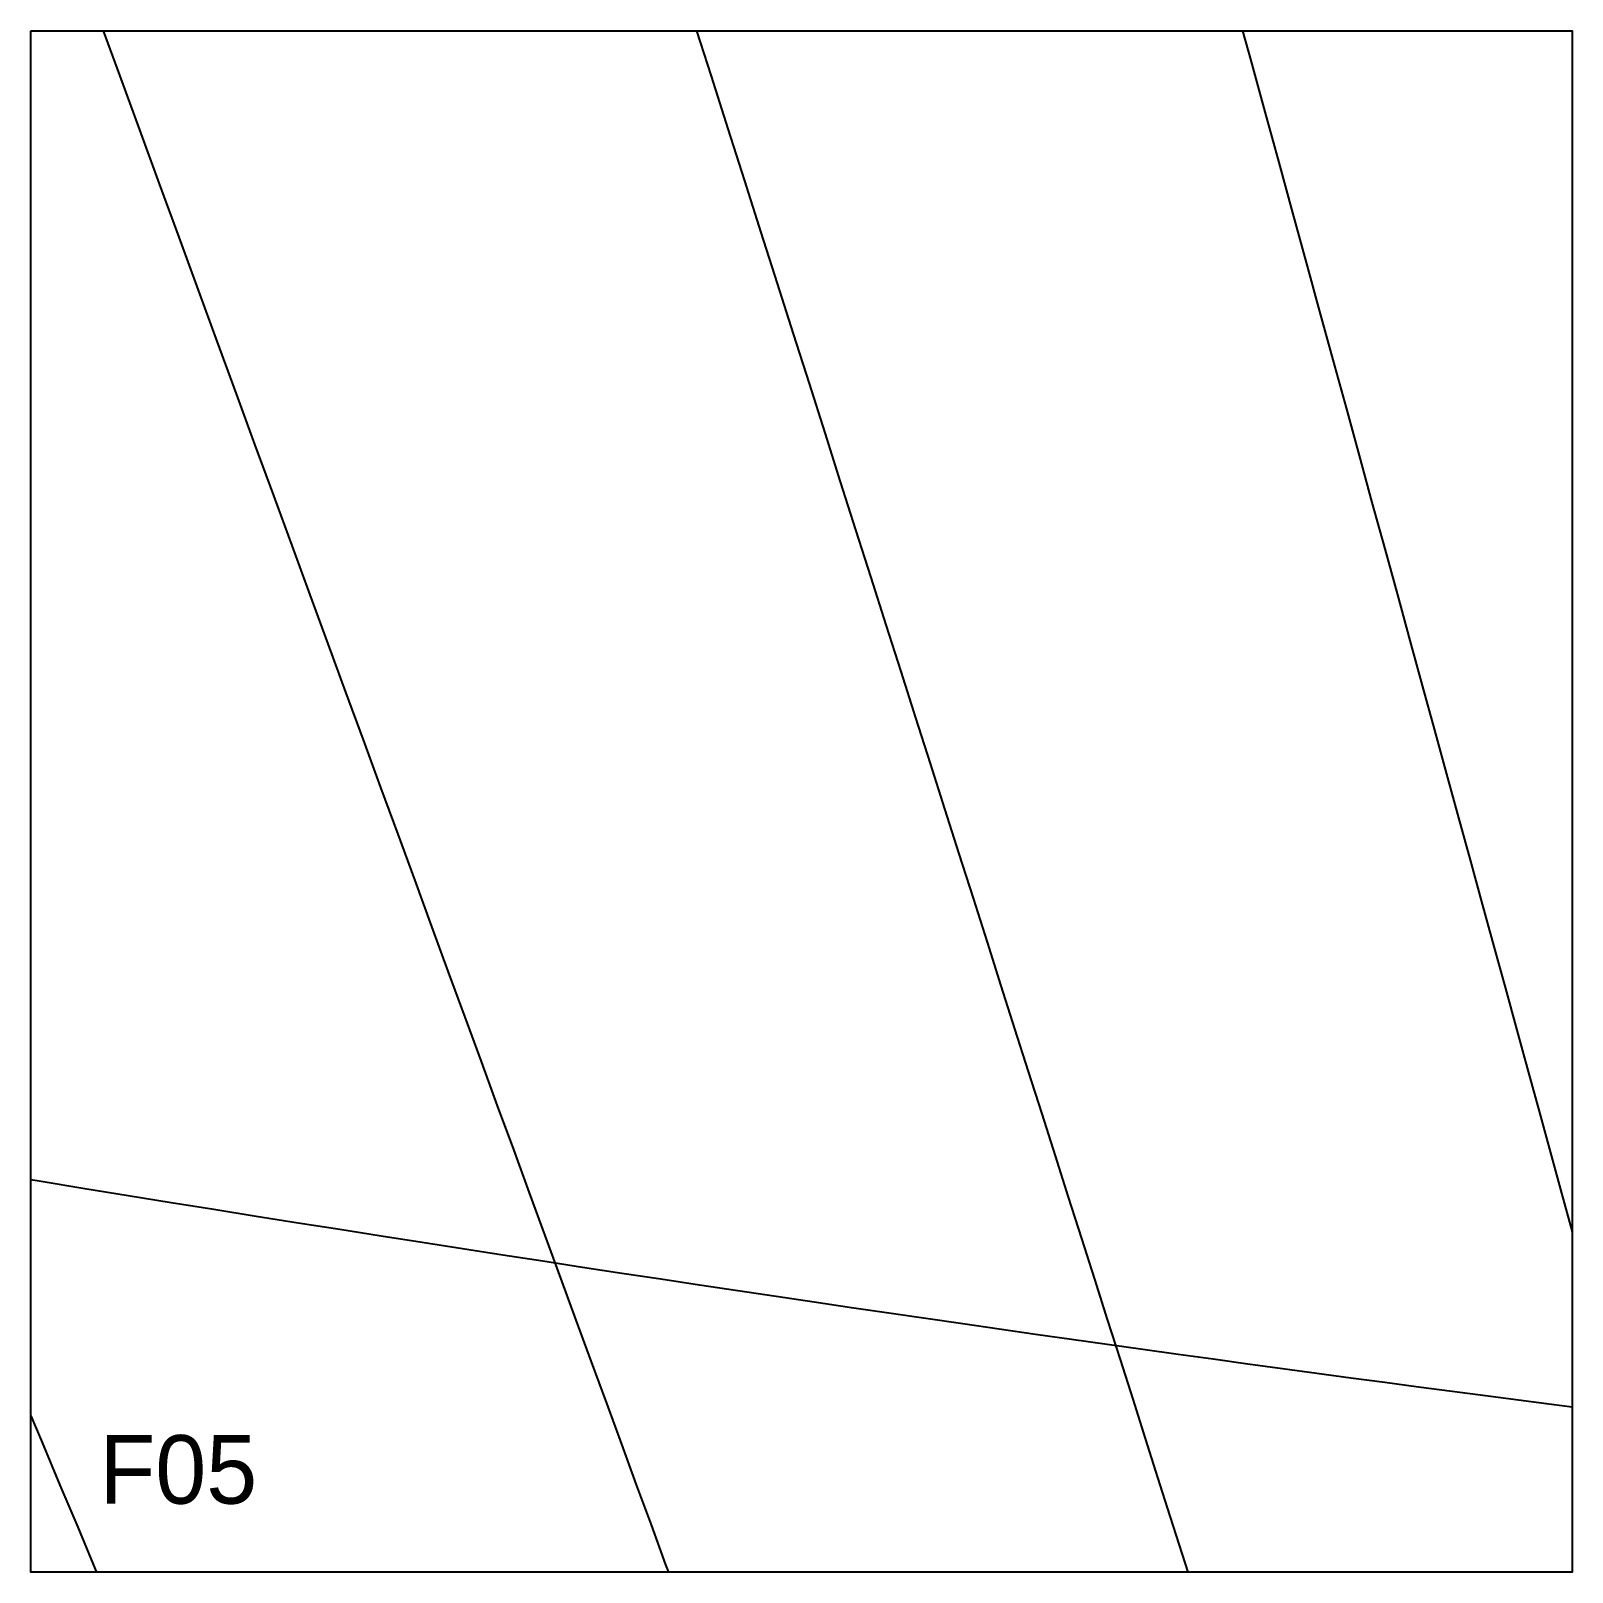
# Model space of a CAD drawing. Header units: millimetres. Extents: x 0 to 900, y 0 to 900.
import ezdxf

# ---------------------------------------------------------------- set-up
doc = ezdxf.new("R2010")
doc.units = ezdxf.units.MM
for name, color, linetype in [('CUT', 1, 'Continuous'), ('DECL', 30, 'Continuous'), ('HOUR', 7, 'Continuous'), ('HOUR15', 9, 'Continuous'), ('HOUR30', 8, 'Continuous'), ('ID', 3, 'Continuous')]:
    doc.layers.add(name, color=color, linetype=linetype)

msp = doc.modelspace()

# ---------------------------------------------------------------- linework, layer by layer
at = {"layer": 'CUT'}
msp.add_lwpolyline([(0, 900), (900, 900), (900, 0), (0, 0), (0, 900)], close=True, dxfattribs=at)
at = {"layer": 'DECL'}
msp.add_lwpolyline([(0, 229.28), (5.96, 228.3), (31.54, 224.12), (56.89, 220), (82.02, 215.93), (106.94, 211.92), (131.64, 207.96), (156.14, 204.05), (180.44, 200.2), (204.53, 196.4), (228.43, 192.66), (252.13, 188.96), (275.65, 185.31), (298.97, 181.71), (322.12, 178.16), (345.08, 174.65), (367.87, 171.2), (390.48, 167.78), (412.92, 164.42), (435.19, 161.1), (457.3, 157.82), (479.24, 154.59), (501.03, 151.4), (522.65, 148.25), (544.12, 145.14), (565.45, 142.07), (586.62, 139.05), (607.64, 136.06), (628.52, 133.12), (649.26, 130.21), (669.85, 127.34), (690.31, 124.51), (710.64, 121.72), (730.83, 118.96), (750.89, 116.24), (770.83, 113.56), (790.63, 110.91), (810.31, 108.3), (829.87, 105.72), (849.31, 103.18), (868.63, 100.67), (887.84, 98.19), (900, 96.63)], dxfattribs=at)
at = {"layer": 'HOUR'}
msp.add_lwpolyline([(707.54, 900), (712.31, 882.6), (720.53, 852.65), (728.65, 823.04), (736.69, 793.76), (744.64, 764.8), (752.5, 736.16), (760.27, 707.83), (767.96, 679.81), (775.57, 652.08), (783.1, 624.65), (790.55, 597.51), (797.92, 570.64), (805.21, 544.06), (812.44, 517.74), (819.58, 491.69), (826.66, 465.91), (833.67, 440.38), (840.6, 415.1), (847.47, 390.06), (854.28, 365.27), (861.01, 340.72), (867.69, 316.4), (874.3, 292.31), (880.85, 268.45), (887.33, 244.81), (893.76, 221.38), (900, 198.65)], dxfattribs=at)
at = {"layer": 'HOUR15'}
for points in [[(388.76, 900), (397.19, 873.55), (406.99, 842.77), (416.69, 812.34), (426.27, 782.26), (435.75, 752.51), (445.13, 723.09), (454.4, 694), (463.57, 665.22), (472.64, 636.75), (481.62, 608.58), (490.5, 580.71), (499.29, 553.14), (507.98, 525.85), (516.59, 498.84), (525.11, 472.11), (533.54, 445.65), (541.88, 419.45), (550.15, 393.52), (558.33, 367.84), (566.43, 342.41), (574.46, 317.23), (582.41, 292.29), (590.28, 267.59), (598.07, 243.12), (605.8, 218.88), (613.45, 194.87), (621.03, 171.07), (628.55, 147.5), (635.99, 124.13), (643.37, 100.98), (650.68, 78.03), (657.93, 55.28), (665.12, 32.73), (672.24, 10.38), (675.55, 0)], [(0, 91.37), (6.58, 75.7), (17.01, 50.84), (27.35, 26.21), (37.59, 1.81), (38.35, 0)]]:
    msp.add_lwpolyline(points, dxfattribs=at)
at = {"layer": 'HOUR30'}
msp.add_lwpolyline([(42.19, 900), (51.7, 874.06), (63.4, 842.15), (74.97, 810.6), (86.41, 779.42), (97.72, 748.59), (108.9, 718.11), (119.95, 687.96), (130.88, 658.15), (141.7, 628.67), (152.39, 599.5), (162.98, 570.65), (173.44, 542.11), (183.8, 513.87), (194.05, 485.92), (204.19, 458.27), (214.23, 430.89), (224.17, 403.8), (234, 376.98), (243.74, 350.43), (253.38, 324.15), (262.93, 298.12), (272.38, 272.35), (281.74, 246.83), (291.01, 221.55), (300.19, 196.51), (309.29, 171.71), (318.3, 147.14), (327.23, 122.79), (336.07, 98.67), (344.84, 74.77), (353.53, 51.09), (362.13, 27.62), (370.67, 4.35), (372.26, 0)], dxfattribs=at)

# ---------------------------------------------------------------- texts
at = {"layer": 'ID'}
msp.add_text('F05', height=40, dxfattribs=at).set_placement((40, 40))

doc.saveas('drawing.dxf')
